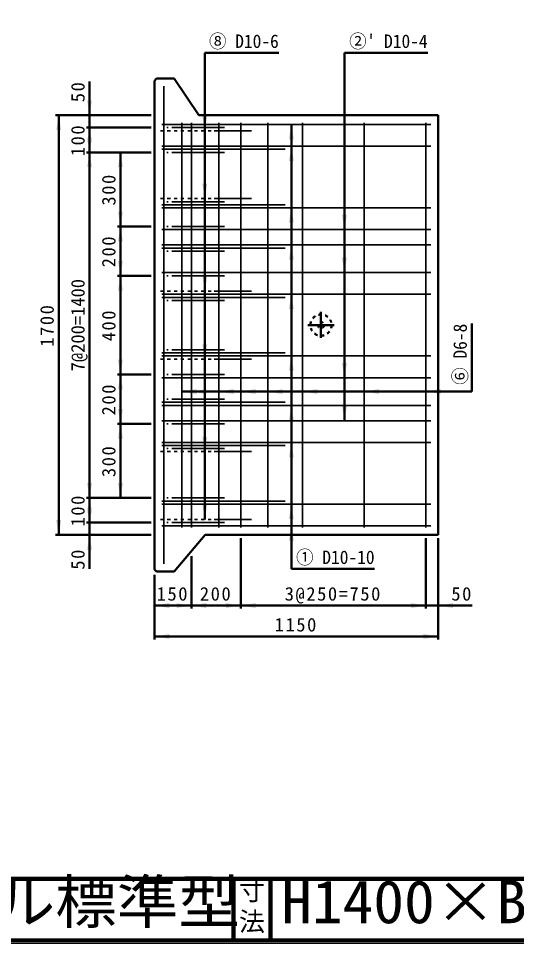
# Model space of a CAD drawing. Units: millimetres, scale not verified, with parts at other scales. Extents: x 100 to 4105, y 100 to 2870.
# Drawn here: x 2167 to 2974, y 100 to 1599 of the extents above; entities that cross this region are included whole.
import ezdxf
from ezdxf.enums import TextEntityAlignment as Align

# ---------------------------------------------------------------- set-up
doc = ezdxf.new("R2010")
doc.units = ezdxf.units.MM
doc.header["$LTSCALE"] = 5
doc.linetypes.add('USER2', pattern=[13.4, 10, -1.2, 1, -1.2])
doc.linetypes.add('USER3', pattern=[2.2, 1, -1.2])
doc.layers.add('V-nasSTD', color=7, linetype='Continuous', lineweight=50)
doc.styles.add('ＭＳ ゴシック', font='')
doc.styles.get('ＭＳ ゴシック').set_extended_font_data('MS Gothic')

msp = doc.modelspace()

# ---------------------------------------------------------------- hatches: boundary and pattern name
at = {"layer": 'V-nasSTD'}
for points in [[(2281.895, 1465.997), (2285.895, 1465.997), (2281.895, 1441.997), (2277.895, 1465.997)], [(2231.895, 1417.997), (2235.895, 1417.997), (2231.895, 1441.997), (2227.895, 1417.997)], [(2468.612, 1440.997), (2472.612, 1440.997), (2468.612, 1416.997), (2464.612, 1440.997)], [(2608.895, 1402.997), (2604.895, 1402.997), (2608.895, 1426.997), (2612.895, 1402.997)], [(2281.895, 1397.997), (2285.895, 1397.997), (2281.895, 1421.997), (2277.895, 1397.997)], [(2281.895, 1405.997), (2285.895, 1405.997), (2281.895, 1381.997), (2277.895, 1405.997)], [(2281.895, 1357.997), (2285.895, 1357.997), (2281.895, 1381.997), (2277.895, 1357.997)], [(2331.895, 1357.997), (2335.895, 1357.997), (2331.895, 1381.997), (2327.895, 1357.997)], [(2608.895, 1367.997), (2604.895, 1367.997), (2608.895, 1391.997), (2612.895, 1367.997)], [(2468.612, 1330.997), (2472.612, 1330.997), (2468.612, 1306.997), (2464.612, 1330.997)], [(2608.895, 1267.997), (2604.895, 1267.997), (2608.895, 1291.997), (2612.895, 1267.997)], [(2331.895, 1285.997), (2335.895, 1285.997), (2331.895, 1261.997), (2327.895, 1285.997)], [(2694.895, 1280.797), (2698.895, 1280.797), (2694.895, 1256.797), (2690.895, 1280.797)], [(2331.895, 1237.997), (2335.895, 1237.997), (2331.895, 1261.997), (2327.895, 1237.997)], [(2608.895, 1207.997), (2604.895, 1207.997), (2608.895, 1231.997), (2612.895, 1207.997)], [(2331.895, 1205.997), (2335.895, 1205.997), (2331.895, 1181.997), (2327.895, 1205.997)], [(2694.895, 1211.197), (2698.895, 1211.197), (2694.895, 1187.197), (2690.895, 1211.197)], [(2331.895, 1157.997), (2335.895, 1157.997), (2331.895, 1181.997), (2327.895, 1157.997)], [(2468.612, 1180.997), (2472.612, 1180.997), (2468.612, 1156.997), (2464.612, 1180.997)], [(2608.895, 1127.997), (2604.895, 1127.997), (2608.895, 1151.997), (2612.895, 1127.997)], [(2468.612, 1070.997), (2472.612, 1070.997), (2468.612, 1046.997), (2464.612, 1070.997)], [(2608.895, 1027.997), (2604.895, 1027.997), (2608.895, 1051.997), (2612.895, 1027.997)], [(2331.895, 1045.997), (2335.895, 1045.997), (2331.895, 1021.997), (2327.895, 1045.997)], [(2694.895, 1040.797), (2698.895, 1040.797), (2694.895, 1016.797), (2690.895, 1040.797)], [(2331.895, 997.997), (2335.895, 997.997), (2331.895, 1021.997), (2327.895, 997.997)], [(2455.2, 994.397), (2455.2, 990.397), (2431.2, 994.397), (2455.2, 998.397)], [(2470.895, 994.397), (2470.895, 990.397), (2446.895, 994.397), (2470.895, 998.397)], [(2515.2, 994.397), (2515.2, 990.397), (2491.2, 994.397), (2515.2, 998.397)], [(2550.895, 994.397), (2550.895, 990.397), (2526.895, 994.397), (2550.895, 998.397)], [(2594.895, 994.25), (2594.895, 990.25), (2570.895, 994.25), (2594.895, 998.25)], [(2650.895, 994.397), (2650.895, 990.397), (2626.895, 994.397), (2650.895, 998.397)], [(2750.895, 994.397), (2750.895, 990.397), (2726.895, 994.397), (2750.895, 998.397)], [(2850.895, 994.397), (2850.895, 990.397), (2826.895, 994.397), (2850.895, 998.397)], [(2331.895, 965.997), (2335.895, 965.997), (2331.895, 941.997), (2327.895, 965.997)], [(2608.895, 947.997), (2604.895, 947.997), (2608.895, 971.997), (2612.895, 947.997)], [(2694.895, 971.197), (2698.895, 971.197), (2694.895, 947.197), (2690.895, 971.197)], [(2331.895, 917.997), (2335.895, 917.997), (2331.895, 941.997), (2327.895, 917.997)], [(2468.612, 920.997), (2472.612, 920.997), (2468.612, 896.997), (2464.612, 920.997)], [(2608.895, 887.997), (2604.895, 887.997), (2608.895, 911.997), (2612.895, 887.997)], [(2281.895, 845.997), (2285.895, 845.997), (2281.895, 821.997), (2277.895, 845.997)], [(2331.895, 845.997), (2335.895, 845.997), (2331.895, 821.997), (2327.895, 845.997)], [(2281.895, 797.997), (2285.895, 797.997), (2281.895, 821.997), (2277.895, 797.997)], [(2468.612, 810.997), (2472.612, 810.997), (2468.612, 786.997), (2464.612, 810.997)], [(2608.895, 787.997), (2604.895, 787.997), (2608.895, 811.997), (2612.895, 787.997)], [(2281.895, 805.997), (2285.895, 805.997), (2281.895, 781.997), (2277.895, 805.997)], [(2231.895, 785.997), (2235.895, 785.997), (2231.895, 761.997), (2227.895, 785.997)], [(2608.895, 752.997), (2604.895, 752.997), (2608.895, 776.997), (2612.895, 752.997)], [(2281.895, 737.997), (2285.895, 737.997), (2281.895, 761.997), (2277.895, 737.997)], [(2410.895, 647.597), (2410.895, 643.597), (2386.895, 647.597), (2410.895, 651.597)], [(2422.895, 647.597), (2422.895, 643.597), (2446.895, 647.597), (2422.895, 651.597)], [(2470.895, 647.597), (2470.895, 643.597), (2446.895, 647.597), (2470.895, 651.597)], [(2502.895, 647.597), (2502.895, 643.597), (2526.895, 647.597), (2502.895, 651.597)], [(2550.895, 647.597), (2550.895, 643.597), (2526.895, 647.597), (2550.895, 651.597)], [(2802.895, 647.597), (2802.895, 643.597), (2826.895, 647.597), (2802.895, 651.597)], [(2870.895, 647.597), (2870.895, 643.597), (2846.895, 647.597), (2870.895, 651.597)], [(2410.895, 597.597), (2410.895, 593.597), (2386.895, 597.597), (2410.895, 601.597)], [(2822.895, 597.597), (2822.895, 593.597), (2846.895, 597.597), (2822.895, 601.597)]]:
    msp.add_hatch(color=256, dxfattribs=at).paths.add_polyline_path(points)

# ---------------------------------------------------------------- linework, layer by layer
for p, q in [((2468.612, 786.997), (2468.612, 1543.197)), ((2468.612, 1543.197), (2588.612, 1543.197)), ((2694.895, 947.197), (2694.895, 1543.197)), ((2694.895, 1543.197), (2829.895, 1543.197)), ((2390.495, 1501.397), (2386.895, 1497.797)), ((2418.895, 1501.397), (2390.495, 1501.397)), ((2418.895, 1501.397), (2458.895, 1441.997)), ((2281.895, 1441.997), (2281.895, 1496.997)), ((2386.895, 1497.797), (2386.895, 706.197)), ((2381.895, 1441.997), (2226.895, 1441.997)), ((2231.895, 1441.997), (2231.895, 761.997)), ((2281.895, 1421.997), (2281.895, 1441.997)), ((2846.895, 1441.997), (2458.895, 1441.997)), ((2846.895, 761.997), (2846.895, 1441.997)), ((2608.895, 706.997), (2608.895, 1426.997)), ((2381.895, 1421.997), (2276.895, 1421.997)), ((2281.895, 1421.997), (2281.895, 1381.997)), ((2381.895, 1381.997), (2276.895, 1381.997)), ((2281.895, 821.997), (2281.895, 1381.997)), ((2331.895, 1261.997), (2331.895, 1381.997)), ((2381.895, 1261.997), (2326.895, 1261.997)), ((2331.895, 1181.997), (2331.895, 1261.997)), ((2381.895, 1181.997), (2326.895, 1181.997)), ((2331.895, 1021.997), (2331.895, 1181.997)), ((2901.2, 994.397), (2901.2, 1104.397)), ((2381.895, 1021.997), (2326.895, 1021.997)), ((2331.895, 941.997), (2331.895, 1021.997)), ((2431.2, 994.397), (2901.2, 994.397)), ((2381.895, 941.997), (2326.895, 941.997)), ((2331.895, 821.997), (2331.895, 941.997)), ((2381.895, 821.997), (2276.895, 821.997)), ((2281.895, 781.997), (2281.895, 821.997)), ((2381.895, 781.997), (2276.895, 781.997)), ((2281.895, 781.997), (2281.895, 761.997)), ((2381.895, 761.997), (2226.895, 761.997)), ((2281.895, 761.997), (2281.895, 706.997)), ((2468.959, 761.997), (2418.895, 702.597)), ((2846.895, 761.997), (2468.959, 761.997)), ((2526.895, 642.597), (2526.895, 756.997)), ((2826.895, 642.597), (2826.895, 756.997)), ((2846.895, 592.597), (2846.895, 756.997)), ((2446.895, 642.597), (2446.895, 727.597)), ((2386.895, 706.197), (2390.495, 702.597)), ((2608.895, 706.997), (2743.895, 706.997)), ((2386.895, 592.597), (2386.895, 697.597)), ((2390.495, 702.597), (2418.895, 702.597)), ((2446.895, 647.597), (2386.895, 647.597)), ((2446.895, 647.597), (2526.895, 647.597)), ((2526.895, 647.597), (2826.895, 647.597)), ((2826.895, 647.597), (2846.895, 647.597)), ((2846.895, 647.597), (2901.895, 647.597)), ((2846.895, 597.597), (2386.895, 597.597))]:
    msp.add_line(p, q, dxfattribs=at)
at = {"layer": 'V-nasSTD', "lineweight": 35}
for p, q in [((2402.295, 1488.997), (2402.295, 714.997)), ((2834.895, 1426.997), (2398.895, 1426.997)), ((2431.2, 773.997), (2431.2, 1429.997)), ((2446.895, 773.997), (2446.895, 1429.997)), ((2491.2, 773.997), (2491.2, 1429.997)), ((2526.895, 773.997), (2526.895, 1429.997)), ((2570.895, 773.997), (2570.895, 1429.997)), ((2626.895, 773.997), (2626.895, 1429.997)), ((2726.895, 773.997), (2726.895, 1429.997)), ((2826.895, 773.997), (2826.895, 1429.997)), ((2420.42, 1421.997), (2500.42, 1421.997)), ((2484.053, 1416.997), (2544.053, 1416.997)), ((2834.895, 1391.997), (2398.895, 1391.997)), ((2598.895, 1386.997), (2398.895, 1386.997)), ((2420.42, 1381.997), (2500.42, 1381.997)), ((2484.053, 1306.997), (2544.053, 1306.997)), ((2598.895, 1296.997), (2398.895, 1296.997)), ((2834.895, 1291.997), (2398.895, 1291.997)), ((2420.42, 1301.997), (2500.42, 1301.997)), ((2420.42, 1261.997), (2500.42, 1261.997)), ((2834.895, 1256.797), (2398.895, 1256.797)), ((2834.895, 1231.997), (2398.895, 1231.997)), ((2598.895, 1226.997), (2398.895, 1226.997)), ((2420.42, 1221.997), (2500.42, 1221.997)), ((2834.895, 1187.197), (2398.895, 1187.197)), ((2420.42, 1181.997), (2500.42, 1181.997)), ((2484.053, 1156.997), (2544.053, 1156.997)), ((2834.895, 1151.997), (2398.895, 1151.997)), ((2598.895, 1146.997), (2398.895, 1146.997)), ((2420.42, 1141.997), (2500.42, 1141.997)), ((2598.895, 1056.997), (2398.895, 1056.997)), ((2834.895, 1051.997), (2398.895, 1051.997)), ((2420.42, 1061.997), (2500.42, 1061.997)), ((2484.053, 1046.997), (2544.053, 1046.997)), ((2420.42, 1021.997), (2500.42, 1021.997)), ((2834.895, 1016.797), (2398.895, 1016.797)), ((2598.895, 976.997), (2398.895, 976.997)), ((2420.42, 981.997), (2500.42, 981.997)), ((2834.895, 971.997), (2398.895, 971.997)), ((2834.895, 947.197), (2398.895, 947.197)), ((2420.42, 941.997), (2500.42, 941.997)), ((2834.895, 911.997), (2398.895, 911.997)), ((2598.895, 906.997), (2398.895, 906.997)), ((2420.42, 901.997), (2500.42, 901.997)), ((2484.053, 896.997), (2544.053, 896.997)), ((2598.895, 816.997), (2398.895, 816.997)), ((2834.895, 811.997), (2398.895, 811.997)), ((2420.42, 821.997), (2500.42, 821.997)), ((2420.42, 781.997), (2500.42, 781.997)), ((2484.053, 786.997), (2544.053, 786.997)), ((2834.895, 776.997), (2398.895, 776.997))]:
    msp.add_line(p, q, dxfattribs=at)
at = {"layer": 'V-nasSTD', "linetype": 'USER3', "lineweight": 35}
for p, q in [((2396.895, 1416.997), (2484.053, 1416.997)), ((2420.42, 1421.997), (2406.895, 1421.997)), ((2420.42, 1381.997), (2406.895, 1381.997)), ((2396.895, 1306.997), (2484.053, 1306.997)), ((2420.42, 1301.997), (2406.895, 1301.997)), ((2420.42, 1261.997), (2406.895, 1261.997)), ((2420.42, 1221.997), (2406.895, 1221.997)), ((2420.42, 1181.997), (2406.895, 1181.997)), ((2396.895, 1156.997), (2484.053, 1156.997)), ((2420.42, 1141.997), (2406.895, 1141.997)), ((2420.42, 1061.997), (2406.895, 1061.997)), ((2396.895, 1046.997), (2484.053, 1046.997)), ((2420.42, 1021.997), (2406.895, 1021.997)), ((2420.42, 981.997), (2406.895, 981.997)), ((2420.42, 941.997), (2406.895, 941.997)), ((2420.42, 901.997), (2406.895, 901.997)), ((2396.895, 896.997), (2484.053, 896.997)), ((2420.42, 821.997), (2406.895, 821.997)), ((2396.895, 786.997), (2484.053, 786.997)), ((2420.42, 781.997), (2406.895, 781.997))]:
    msp.add_line(p, q, dxfattribs=at)
at = {"layer": 'V-nasSTD', "linetype": 'USER2'}
for p, q in [((2656.895, 1123.797), (2656.895, 1081.397)), ((2635.695, 1101.997), (2678.095, 1101.997))]:
    msp.add_line(p, q, dxfattribs=at)
at = {"layer": 'V-nasSTD', "lineweight": 100}
for p, q in [((105, 205), (4100, 205)), ((2515, 205), (2515, 105)), ((2575, 205), (2575, 105)), ((105, 105), (4100, 105))]:
    msp.add_line(p, q, dxfattribs=at)
at = {"layer": 'V-nasSTD', "lineweight": 13}
msp.add_lwpolyline([(100, 100), (100, 2870), (4105, 2870), (4105, 100)], close=True, dxfattribs=at)
at = {"layer": 'V-nasSTD', "linetype": 'USER3'}
for radius in [17.2, 5]:
    msp.add_circle((2656.895, 1101.997), radius, dxfattribs=at)

# ---------------------------------------------------------------- texts
at = {"layer": 'V-nasSTD', "style": 'ＭＳ ゴシック', "width": 0.95}
for s, p in [('⑧ D10-6', (2531.977, 1573.005)), ("②' D10-4", (2766.18, 1573.005)), ('① D10-10', (2680.18, 736.805))]:
    msp.add_text(s, height=21.85, dxfattribs=at).set_placement(p, align=Align.TOP_CENTER)
at = {"layer": 'V-nasSTD', "style": 'ＭＳ ゴシック'}
msp.add_text('7@200=1400', height=21.99, rotation=90, dxfattribs=at).set_placement((2251.895, 1101.997), align=Align.TOP_CENTER)
at = {"layer": 'V-nasSTD', "style": 'ＭＳ ゴシック', "width": 0.95}
msp.add_text('⑥ D6-8', height=21.85, rotation=90, dxfattribs=at).set_placement((2871.392, 1054.842), align=Align.TOP_CENTER)
at = {"layer": 'V-nasSTD', "style": 'ＭＳ ゴシック', "width": 1.05}
for s, p in [('1stタッチウォール標準型', (1378.75, 202.47)), ('H1400×B1150×L1997×t80', (2592.5, 202.508))]:
    msp.add_text(s, height=69.65, dxfattribs=at).set_placement(p, align=Align.TOP_LEFT)
at = {"layer": 'V-nasSTD', "style": 'ＭＳ ゴシック'}
for s, p in [('寸', (2523.982, 200.999)), ('法', (2523.976, 151.01))]:
    msp.add_text(s, height=30.79, dxfattribs=at).set_placement(p, align=Align.TOP_LEFT)
at = {"layer": 'V-nasSTD', "char_height": 21.99, "attachment_point": 2, "rotation": 90, "style": 'ＭＳ ゴシック'}
for s, insert in [('\\T1.17;50', (2251.895, 1480.747)), ('\\T1.17;100', (2251.895, 1401.997)), ('\\T1.17;300', (2301.895, 1321.997)), ('\\T1.17;200', (2301.895, 1221.997)), ('\\T1.17;1700', (2201.895, 1101.997)), ('\\T1.17;400', (2301.895, 1101.997)), ('\\T1.17;200', (2301.895, 981.997)), ('\\T1.17;300', (2301.895, 881.997)), ('\\T1.17;100', (2251.895, 801.997)), ('\\T1.17;50', (2251.895, 723.247))]:
    msp.add_mtext(s, dxfattribs=dict(at, insert=insert))
at = {"layer": 'V-nasSTD', "char_height": 21.99, "attachment_point": 2, "style": 'ＭＳ ゴシック'}
for s, insert in [('\\T1.17;150', (2416.895, 677.597)), ('\\T1.17;200', (2486.895, 677.597)), ('\\T1.17;3@250=750', (2676.895, 677.597)), ('\\T1.17;50', (2885.645, 677.597)), ('\\T1.17;1150', (2616.895, 627.597))]:
    msp.add_mtext(s, dxfattribs=dict(at, insert=insert))

doc.saveas('drawing.dxf')
